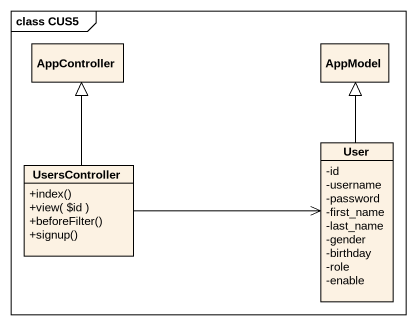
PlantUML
@startuml
mainframe class CUS5
hide circle
hide empty members
skinparam classAttributeIconSize 0
class AppController
class AppModel
class User {
  -id
  -username
  -password
  -first_name
  -last_name
  -gender
  -birthday
  -role
  -enable
}
class UsersController {
  +index()
  +view( ~$id )
  +beforeFilter()
  +signup()
}
User -up-|> AppModel
UsersController -up-|> AppController
UsersController -right-> User
@enduml
